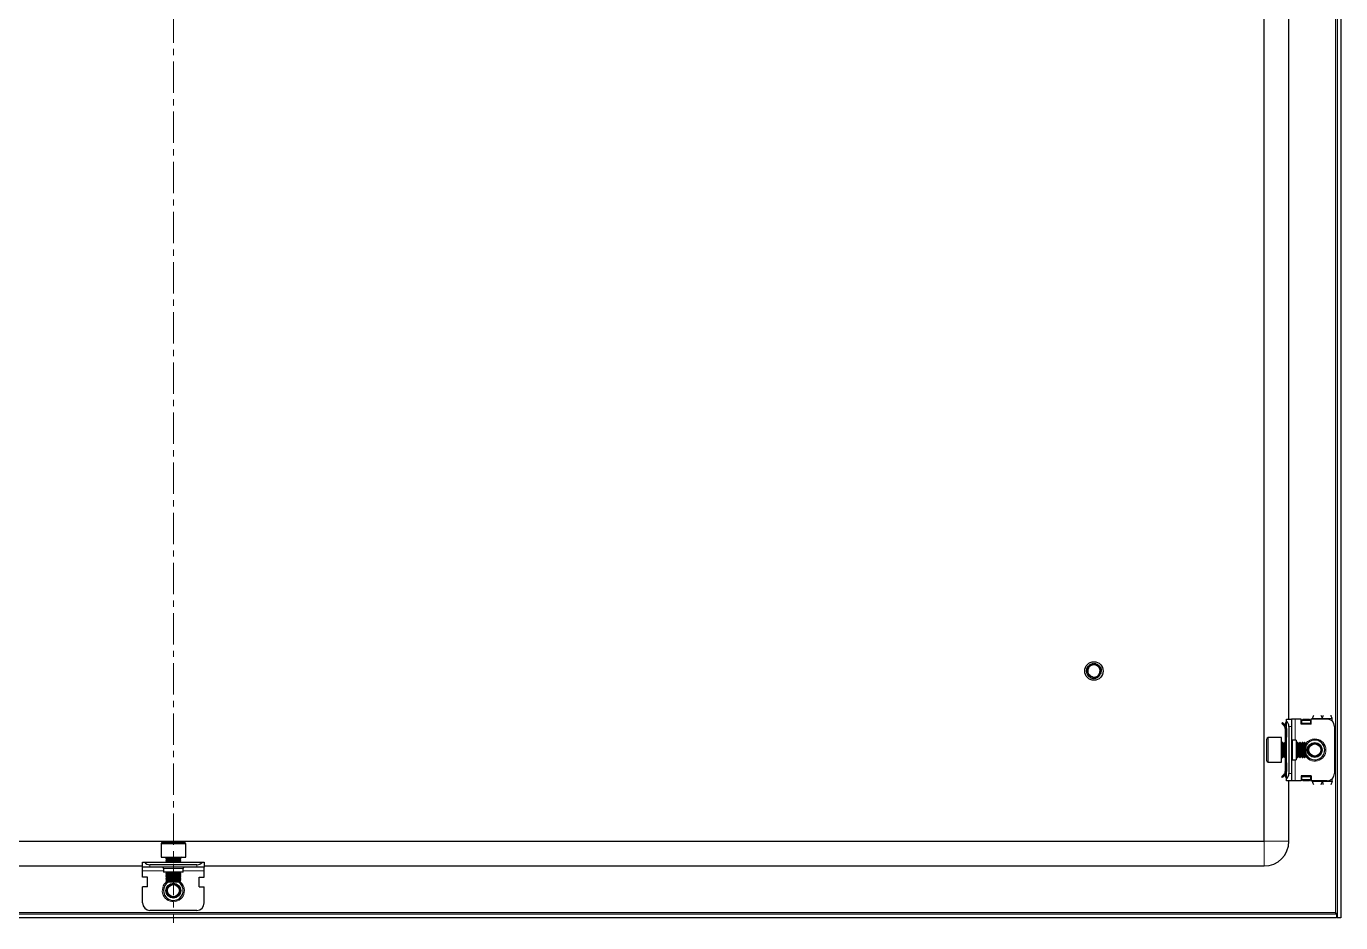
# Model space of a CAD drawing. Header units: millimetres. Extents: x -416 to 1834, y -517 to 1061.
# Drawn here: x 1301 to 1834, y -392 to -29 of the extents above; entities that cross this region are included whole.
import ezdxf

# ---------------------------------------------------------------- set-up
doc = ezdxf.new("R2010")
doc.units = ezdxf.units.MM
doc.linetypes.add('CENTERX2', pattern=[20.32, 12.7, -2.54, 2.54, -2.54])
doc.layers.add('FORMAT', color=7, linetype='Continuous')

msp = doc.modelspace()

# ---------------------------------------------------------------- linework, layer by layer
at = {"color": 7, "linetype": 'Continuous', "lineweight": 25}
for p, q in [((1832.38, 970.69), (1832.38, -390.31)), ((1833.88, 970.69), (1833.88, -390.31)), ((1802.88, -359.31), (1802.88, 939.69)), ((1812.88, -309.81), (1812.88, 277.69)), ((1732.9, -287.48), (1733.19, -287.41)), ((1733.28, -287.37), (1733.23, -287.38)), ((1734.42, -287.36), (1734.38, -287.36)), ((1734.6, -287.4), (1734.55, -287.39)), ((1734.77, -287.45), (1734.73, -287.44)), ((1734.95, -287.51), (1734.91, -287.5)), ((1730.88, -290.12), (1730.94, -289.81)), ((1730.88, -290.12), (1730.88, -290.17)), ((1730.88, -290.31), (1730.88, -290.31)), ((1730.9, -289.91), (1730.9, -289.96)), ((1730.94, -289.71), (1730.93, -289.76)), ((1730.99, -289.51), (1730.97, -289.56)), ((1731.04, -289.33), (1731.03, -289.37)), ((1731.1, -289.19), (1731.2, -289.01)), ((1731.11, -289.2), (1731.21, -289.01)), ((1731.59, -291.18), (1731.42, -290.77)), ((1731.72, -292.39), (1731.6, -292.26)), ((1731.6, -292.27), (1731.62, -292.29)), ((1731.64, -288.38), (1731.76, -288.19)), ((1731.72, -292.39), (1731.75, -292.43)), ((1731.86, -292.53), (1731.9, -292.57)), ((1732.02, -292.67), (1732.05, -292.7)), ((1732.18, -292.79), (1732.22, -292.82)), ((1732.34, -287.74), (1732.61, -287.61)), ((1735.31, -287.68), (1735.27, -287.65)), ((1735.5, -292.84), (1735.3, -292.95)), ((1735.31, -287.68), (1735.31, -287.79)), ((1735.31, -287.68), (1735.45, -287.79)), ((1735.32, -292.87), (1735.37, -292.92)), ((1735.33, -292.94), (1735.37, -292.92)), ((1735.49, -287.78), (1735.44, -287.76)), ((1735.5, -292.84), (1735.54, -292.81)), ((1735.66, -287.9), (1735.62, -287.87)), ((1735.66, -287.9), (1735.86, -288.08)), ((1735.82, -288.03), (1735.78, -288)), ((1735.97, -288.16), (1735.93, -288.13)), ((1735.95, -292.48), (1735.99, -292.45)), ((1736.1, -288.3), (1736.07, -288.27)), ((1736.69, -289.28), (1736.69, -289.27)), ((1736.79, -291.02), (1736.72, -291.25)), ((1736.75, -289.45), (1736.74, -289.41)), ((1736.74, -291.21), (1736.76, -291.16)), ((1736.8, -289.63), (1736.79, -289.59)), ((1736.79, -291.02), (1736.8, -290.97)), ((1736.84, -289.81), (1736.83, -289.77)), ((1736.83, -290.82), (1736.84, -290.77)), ((1736.88, -290.2), (1736.85, -290.44)), ((1736.86, -290), (1736.86, -289.96)), ((1736.86, -290.61), (1736.87, -290.56)), ((1736.88, -290.2), (1736.87, -290.15)), ((1736.88, -290.41), (1736.88, -290.36)), ((1733.68, -293.31), (1734.42, -293.24)), ((1734.57, -293.23), (1734.61, -293.22)), ((1734.76, -293.18), (1734.8, -293.17)), ((1734.95, -293.11), (1735, -293.1)), ((1735.33, -292.94), (1735.1, -293.02)), ((1735.14, -293.03), (1735.19, -293.01)), ((1810.32, -311.17), (1809.96, -311.53)), ((1810.94, -312.5), (1809.96, -311.53)), ((1811.29, -312.15), (1810.32, -311.17)), ((1810.94, -312.5), (1811.29, -312.15)), ((1811.38, -311.81), (1811.38, -312.21)), ((1811.38, -313.56), (1811.88, -313.56)), ((1811.38, -313.56), (1811.38, -317.06)), ((1811.67, -311.11), (1811.88, -310.9)), ((1811.88, -309.81), (1813.88, -309.81)), ((1811.88, -310.58), (1811.88, -309.81)), ((1811.88, -334.05), (1811.88, -310.58)), ((1811.88, -313.56), (1811.88, -317.06)), ((1812.88, -312.81), (1812.88, -331.81)), ((1813.88, -309.81), (1813.88, -312.81)), ((1815.38, -309.81), (1813.88, -309.81)), ((1813.88, -312.81), (1813.88, -331.81)), ((1817.88, -309.81), (1815.38, -309.81)), ((1817.88, -311.81), (1817.88, -309.81)), ((1821.88, -311.81), (1817.88, -311.81)), ((1818.13, -310.19), (1818.63, -309.84)), ((1818.63, -310.19), (1818.13, -310.55)), ((1818.13, -310.55), (1818.13, -310.19)), ((1818.13, -311.46), (1818.13, -310.55)), ((1818.13, -311.81), (1818.13, -311.46)), ((1818.63, -309.84), (1818.63, -310.19)), ((1818.63, -309.84), (1821.13, -309.84)), ((1818.63, -310.19), (1821.13, -310.19)), ((1821.13, -310.19), (1821.13, -309.84)), ((1821.13, -309.84), (1821.63, -310.19)), ((1821.63, -310.55), (1821.13, -310.19)), ((1821.63, -310.19), (1821.63, -310.55)), ((1821.63, -310.55), (1821.63, -311.46)), ((1821.63, -311.46), (1821.63, -311.81)), ((1821.68, -309.93), (1821.68, -311.81)), ((1821.88, -309.93), (1821.68, -309.93)), ((1821.88, -311.81), (1821.88, -309.81)), ((1828.38, -309.81), (1821.88, -309.81)), ((1822.38, -309.81), (1822.38, -309.56)), ((1830.38, -310.58), (1830.38, -309.56)), ((1831.38, -312.81), (1831.38, -331.81)), ((1803.88, -319.94), (1803.88, -317.91)), ((1809.88, -317.31), (1804.48, -317.31)), ((1809.88, -319.62), (1809.88, -317.31)), ((1810.49, -319.31), (1810.13, -319.31)), ((1810.88, -319.87), (1810.49, -319.31)), ((1810.49, -324.84), (1810.49, -319.31)), ((1811.27, -319.31), (1810.88, -319.87)), ((1811.49, -319.31), (1811.27, -319.31)), ((1811.27, -324.84), (1811.27, -319.31)), ((1811.88, -317.06), (1811.38, -317.06)), ((1811.38, -317.06), (1811.38, -319.31)), ((1811.88, -319.87), (1811.49, -319.31)), ((1811.49, -324.84), (1811.49, -319.31)), ((1815.88, -318.31), (1814.38, -318.31)), ((1815.88, -318.31), (1815.88, -326.31)), ((1816.27, -319.31), (1815.88, -319.87)), ((1816.49, -319.31), (1816.27, -319.31)), ((1816.27, -324.84), (1816.27, -319.31)), ((1816.88, -319.87), (1816.49, -319.31)), ((1816.49, -324.84), (1816.49, -319.31)), ((1817.27, -319.31), (1816.88, -319.87)), ((1817.49, -319.31), (1817.27, -319.31)), ((1817.27, -324.84), (1817.27, -319.31)), ((1817.88, -319.87), (1817.49, -319.31)), ((1817.49, -324.84), (1817.49, -319.31)), ((1818.27, -319.31), (1817.88, -319.87)), ((1818.49, -319.31), (1818.27, -319.31)), ((1818.27, -324.84), (1818.27, -319.31)), ((1818.88, -319.87), (1818.49, -319.31)), ((1818.49, -324.84), (1818.49, -319.31)), ((1819.27, -319.31), (1818.88, -319.87)), ((1819.32, -319.31), (1819.27, -319.31)), ((1819.27, -324.84), (1819.27, -319.31)), ((1819.88, -319.87), (1819.32, -319.31)), ((1819.32, -320.7), (1819.32, -319.31)), ((1803.88, -326.71), (1803.88, -319.94)), ((1809.88, -327.31), (1809.88, -319.62)), ((1810.49, -325.31), (1810.88, -324.76)), ((1810.49, -325.31), (1810.49, -324.84)), ((1810.88, -324.37), (1810.88, -319.87)), ((1810.88, -324.76), (1810.88, -324.37)), ((1810.88, -324.76), (1811.27, -325.31)), ((1811.27, -325.31), (1811.27, -324.84)), ((1811.49, -325.31), (1811.88, -324.76)), ((1811.49, -325.31), (1811.49, -324.84)), ((1815.88, -324.76), (1816.27, -325.31)), ((1816.27, -325.31), (1816.27, -324.84)), ((1816.49, -325.31), (1816.88, -324.76)), ((1816.49, -325.31), (1816.49, -324.84)), ((1816.88, -324.37), (1816.88, -319.87)), ((1816.88, -324.76), (1816.88, -324.37)), ((1816.88, -324.76), (1817.27, -325.31)), ((1817.27, -325.31), (1817.27, -324.84)), ((1817.49, -325.31), (1817.88, -324.76)), ((1817.49, -325.31), (1817.49, -324.84)), ((1817.88, -324.37), (1817.88, -319.87)), ((1817.88, -324.76), (1817.88, -324.37)), ((1817.88, -324.76), (1818.27, -325.31)), ((1818.27, -325.31), (1818.27, -324.84)), ((1818.49, -325.31), (1818.88, -324.76)), ((1818.49, -325.31), (1818.49, -324.84)), ((1818.88, -324.37), (1818.88, -319.87)), ((1818.88, -324.76), (1818.88, -324.37)), ((1818.88, -324.76), (1819.27, -325.31)), ((1819.27, -325.31), (1819.27, -324.84)), ((1819.32, -325.31), (1819.32, -320.7)), ((1819.32, -325.31), (1819.88, -324.76)), ((1819.88, -321), (1819.88, -319.87)), ((1819.88, -324.76), (1819.88, -321)), ((1804.48, -327.31), (1809.88, -327.31)), ((1810.13, -325.31), (1810.49, -325.31)), ((1811.27, -325.31), (1811.49, -325.31)), ((1811.38, -325.31), (1811.38, -327.56)), ((1811.38, -327.56), (1811.88, -327.56)), ((1811.38, -327.56), (1811.38, -331.06)), ((1811.88, -327.56), (1811.88, -331.06)), ((1814.38, -326.31), (1815.88, -326.31)), ((1816.27, -325.31), (1816.49, -325.31)), ((1817.27, -325.31), (1817.49, -325.31)), ((1818.27, -325.31), (1818.49, -325.31)), ((1819.27, -325.31), (1819.32, -325.31)), ((1810.94, -332.12), (1809.96, -333.1)), ((1810.32, -333.45), (1809.96, -333.1)), ((1811.29, -332.48), (1810.32, -333.45)), ((1810.94, -332.12), (1811.29, -332.48)), ((1811.38, -331.06), (1811.88, -331.06)), ((1811.38, -332.81), (1811.38, -332.35)), ((1811.88, -333.73), (1811.67, -333.52)), ((1811.88, -334.81), (1811.88, -334.05)), ((1813.88, -334.81), (1811.88, -334.81)), ((1812.88, -359.31), (1812.88, -334.81)), ((1813.88, -331.81), (1813.88, -334.81)), ((1815.38, -334.81), (1813.88, -334.81)), ((1817.88, -334.81), (1815.38, -334.81)), ((1821.88, -332.81), (1817.88, -332.81)), ((1817.88, -332.81), (1817.88, -334.81)), ((1818.13, -333.17), (1818.13, -332.81)), ((1818.13, -334.08), (1818.13, -333.17)), ((1818.13, -334.08), (1818.63, -334.43)), ((1818.13, -334.43), (1818.13, -334.08)), ((1818.63, -334.79), (1818.13, -334.43)), ((1821.13, -334.43), (1818.63, -334.43)), ((1818.63, -334.43), (1818.63, -334.79)), ((1821.13, -334.79), (1818.63, -334.79)), ((1821.13, -334.43), (1821.63, -334.08)), ((1821.13, -334.79), (1821.13, -334.43)), ((1821.63, -334.43), (1821.13, -334.79)), ((1821.63, -332.81), (1821.63, -333.17)), ((1821.63, -333.17), (1821.63, -334.08)), ((1821.63, -334.08), (1821.63, -334.43)), ((1821.68, -332.81), (1821.68, -334.7)), ((1821.68, -334.7), (1821.88, -334.7)), ((1821.88, -332.81), (1821.88, -334.81)), ((1828.38, -334.81), (1821.88, -334.81)), ((1822.38, -335.06), (1822.38, -334.81)), ((1830.38, -335.06), (1830.38, -334.05)), ((918.88, -359.31), (1802.88, -359.31)), ((1355.88, -360.41), (1355.88, -365.81)), ((1356.48, -359.81), (1363.25, -359.81)), ((1363.25, -359.81), (1365.28, -359.81)), ((1365.88, -365.81), (1365.88, -360.41)), ((1355.88, -365.81), (1363.57, -365.81)), ((1357.88, -366.06), (1357.88, -366.43)), ((1357.88, -366.43), (1358.43, -366.81)), ((1357.88, -366.43), (1358.35, -366.43)), ((1358.43, -366.81), (1357.88, -367.2)), ((1357.88, -367.2), (1357.88, -367.43)), ((1357.88, -367.2), (1358.35, -367.2)), ((1357.88, -367.43), (1358.43, -367.81)), ((1357.88, -367.43), (1358.35, -367.43)), ((1358.35, -366.43), (1363.88, -366.43)), ((1358.35, -367.2), (1363.88, -367.2)), ((1358.35, -367.43), (1363.88, -367.43)), ((1358.43, -366.81), (1358.82, -366.81)), ((1358.82, -366.81), (1363.32, -366.81)), ((1363.32, -366.81), (1363.88, -366.43)), ((1363.88, -367.2), (1363.32, -366.81)), ((1363.32, -367.81), (1363.88, -367.43)), ((1363.57, -365.81), (1365.88, -365.81)), ((1363.88, -366.43), (1363.88, -366.06)), ((1363.88, -367.43), (1363.88, -367.2)), ((918.88, -369.31), (1348.38, -369.31)), ((1348.38, -369.81), (1348.38, -367.81)), ((1348.38, -367.81), (1349.14, -367.81)), ((1351.38, -369.81), (1348.38, -369.81)), ((1348.38, -371.31), (1348.38, -369.81)), ((1348.38, -373.81), (1348.38, -371.31)), ((1349.14, -367.81), (1372.61, -367.81)), ((1370.38, -368.81), (1351.38, -368.81)), ((1370.38, -369.81), (1351.38, -369.81)), ((1356.88, -370.31), (1356.88, -371.81)), ((1364.88, -371.81), (1356.88, -371.81)), ((1358.43, -371.81), (1357.88, -372.2)), ((1357.88, -372.2), (1357.88, -372.43)), ((1357.88, -372.2), (1358.35, -372.2)), ((1357.88, -372.43), (1358.43, -372.81)), ((1357.88, -372.43), (1358.35, -372.43)), ((1358.43, -372.81), (1357.88, -373.2)), ((1358.35, -372.2), (1363.88, -372.2)), ((1358.35, -372.43), (1363.88, -372.43)), ((1358.43, -372.81), (1358.82, -372.81)), ((1358.82, -372.81), (1363.32, -372.81)), ((1363.88, -372.2), (1363.32, -371.81)), ((1363.32, -372.81), (1363.88, -372.43)), ((1363.88, -373.2), (1363.32, -372.81)), ((1363.88, -372.43), (1363.88, -372.2)), ((1364.88, -371.81), (1364.88, -370.31)), ((1373.38, -369.81), (1370.38, -369.81)), ((1372.61, -367.81), (1373.38, -367.81)), ((1373.38, -367.81), (1373.38, -369.81)), ((1373.38, -369.31), (1802.88, -369.31)), ((1373.38, -371.31), (1373.38, -369.81)), ((1373.38, -373.81), (1373.38, -371.31)), ((1350.38, -373.81), (1348.38, -373.81)), ((1348.38, -384.31), (1348.38, -377.81)), ((1350.38, -377.81), (1348.38, -377.81)), ((1350.38, -377.81), (1350.38, -373.81)), ((1357.88, -373.2), (1357.88, -373.43)), ((1357.88, -373.2), (1358.35, -373.2)), ((1357.88, -373.43), (1358.43, -373.81)), ((1357.88, -373.43), (1358.35, -373.43)), ((1358.43, -373.81), (1357.88, -374.2)), ((1357.88, -374.2), (1357.88, -374.43)), ((1357.88, -374.2), (1358.35, -374.2)), ((1357.88, -374.43), (1358.43, -374.81)), ((1357.88, -374.43), (1358.35, -374.43)), ((1358.43, -374.81), (1357.88, -375.2)), ((1357.88, -375.2), (1357.88, -375.26)), ((1357.88, -375.2), (1358.35, -375.2)), ((1357.88, -375.26), (1358.43, -375.81)), ((1357.88, -375.26), (1362.49, -375.26)), ((1358.35, -373.2), (1363.88, -373.2)), ((1358.35, -373.43), (1363.88, -373.43)), ((1358.35, -374.2), (1363.88, -374.2)), ((1358.35, -374.43), (1363.88, -374.43)), ((1358.35, -375.2), (1363.88, -375.2)), ((1358.43, -373.81), (1358.82, -373.81)), ((1358.43, -374.81), (1358.82, -374.81)), ((1358.43, -375.81), (1362.2, -375.81)), ((1358.82, -373.81), (1363.32, -373.81)), ((1358.82, -374.81), (1363.32, -374.81)), ((1362.2, -375.81), (1363.32, -375.81)), ((1362.49, -375.26), (1363.88, -375.26)), ((1363.32, -373.81), (1363.88, -373.43)), ((1363.88, -374.2), (1363.32, -373.81)), ((1363.32, -374.81), (1363.88, -374.43)), ((1363.88, -375.2), (1363.32, -374.81)), ((1363.32, -375.81), (1363.88, -375.26)), ((1363.88, -373.43), (1363.88, -373.2)), ((1363.88, -374.43), (1363.88, -374.2)), ((1363.88, -375.26), (1363.88, -375.2)), ((1371.38, -373.81), (1373.38, -373.81)), ((1371.38, -377.81), (1371.38, -373.81)), ((1371.38, -377.81), (1373.38, -377.81)), ((1373.38, -384.31), (1373.38, -377.81)), ((1370.38, -387.31), (1351.38, -387.31)), ((1831.78, -388.21), (1832.02, -388.81)), ((1832.18, -388.81), (889.58, -388.81)), ((1832.18, -390.31), (889.58, -390.31)), ((1832.18, -388.81), (1832.18, -390.31)), ((1833.88, -390.31), (1832.38, -390.31))]:
    msp.add_line(p, q, dxfattribs=at)
at = {"color": 8, "linetype": 'Continuous', "lineweight": 18}
for p, q in [((1831.78, 968.59), (1831.78, -388.21)), ((1811.88, -311.81), (1811.38, -311.81)), ((1811.88, -311.31), (1811.67, -311.11)), ((1813.88, -312.81), (1812.88, -312.81)), ((1815.38, -309.81), (1815.38, -318.31)), ((1821.63, -311.46), (1818.13, -311.46)), ((1822.38, -309.56), (1826.38, -309.56)), ((1830.38, -309.56), (1826.38, -309.56)), ((1804.48, -317.31), (1804.48, -319.62)), ((1810.13, -319.31), (1810.13, -325.31)), ((1814.38, -318.31), (1814.38, -326.31)), ((1804.48, -319.62), (1804.48, -327.31)), ((1815.38, -326.31), (1815.38, -334.81)), ((1811.88, -332.81), (1811.38, -332.81)), ((1811.88, -333.31), (1811.67, -333.52)), ((1812.88, -331.81), (1813.88, -331.81)), ((1818.13, -333.17), (1821.63, -333.17)), ((1826.38, -335.06), (1822.38, -335.06)), ((1830.38, -335.06), (1826.38, -335.06)), ((1363.57, -360.41), (1355.88, -360.41)), ((1365.88, -360.41), (1363.57, -360.41)), ((1802.88, -359.31), (1802.88, -369.31)), ((1802.88, -359.31), (1812.88, -359.31)), ((1363.88, -366.06), (1357.88, -366.06)), ((1356.88, -371.31), (1348.38, -371.31)), ((1351.38, -368.81), (1351.38, -369.81)), ((1364.88, -370.31), (1356.88, -370.31)), ((1373.38, -371.31), (1364.88, -371.31)), ((1370.38, -369.81), (1370.38, -368.81)), ((1831.78, -388.21), (889.98, -388.21))]:
    msp.add_line(p, q, dxfattribs=at)
at = {"color": 7, "linetype": 'Continuous', "lineweight": 25}
for centre, radius in [((1733.88, -290.31), 3.75), ((1823.38, -322.31), 3), ((1823.38, -322.31), 2.76), ((1823.38, -322.31), 2.45), ((1360.88, -379.31), 3), ((1360.88, -379.31), 2.76), ((1360.88, -379.31), 2.45)]:
    msp.add_circle(centre, radius, dxfattribs=at)
for centre, radius, start, end in [((1733.88, -290.31), 3, 180, 220.7437), ((1733.88, -290.31), 2.5, 168.5944, 190.5165), ((1733.88, -290.31), 2.5, 108.5944, 168.5944), ((1733.88, -290.31), 3, 239.9286, 266.2193), ((1733.88, -290.31), 2.5, 48.5944, 108.5944), ((1733.88, -290.31), 2.5, 255.8881, 288.5944), ((1733.88, -290.31), 2.5, 288.5944, 348.5944), ((1733.88, -290.31), 2.5, 348.5944, 48.5944), ((1812.38, -311.81), 1, 135, 180), ((1809.88, -312.81), 3, 360, 48.1897), ((1828.38, -312.81), 3, 360, 90), ((1804.48, -317.91), 0.6, 90, 180), ((1810.13, -319.06), 0.25, 180, 270), ((1814.38, -317.81), 0.5, 180, 270), ((1823.38, -322.31), 4, 270, 151.045), ((1823.38, -322.31), 4, 208.955, 270), ((1804.48, -326.71), 0.6, 180, 270), ((1810.13, -325.56), 0.25, 90, 180), ((1814.38, -326.81), 0.5, 90, 180), ((1812.38, -332.81), 1, 180, 225), ((1809.88, -331.81), 3, 311.8103, 360), ((1828.38, -331.81), 3, 270, 360), ((1356.48, -360.41), 0.6, 90, 180), ((1365.28, -360.41), 0.6, 0, 90), ((1802.88, -359.31), 10, 270, 0), ((1357.63, -366.06), 0.25, 0, 90), ((1364.13, -366.06), 0.25, 90, 180), ((1351.38, -365.81), 3, 221.8103, 270), ((1356.38, -370.31), 0.5, 0, 90), ((1365.38, -370.31), 0.5, 90, 180), ((1370.38, -365.81), 3, 270, 318.1897), ((1360.88, -379.31), 4, 118.955, 180), ((1360.88, -379.31), 4, 180, 61.045), ((1351.38, -384.31), 3, 180, 270), ((1370.38, -384.31), 3, 270, 360)]:
    msp.add_arc(centre, radius, start, end, dxfattribs=at)
at = {"color": 8, "linetype": 'Continuous', "lineweight": 18}
for centre, start, end in [((1823.38, -322.31), 215.4622, 90), ((1823.38, -322.31), 90, 144.5378), ((1360.88, -379.31), 125.4622, 0), ((1360.88, -379.31), 0, 54.5378)]:
    msp.add_arc(centre, 4.5, start, end, dxfattribs=at)
at = {"color": 7, "linetype": 'Continuous', "lineweight": 25}
for points, knots in [([(1732.71, -287.55), (1732.7, -287.55), (1732.69, -287.56), (1732.67, -287.57), (1732.66, -287.57)], [0, 0, 0, 0, 0.476486, 1, 1, 1, 1]), ([(1732.8, -287.97), (1732.8, -287.95), (1732.8, -287.9), (1732.79, -287.81), (1732.76, -287.72), (1732.72, -287.64), (1732.68, -287.59), (1732.66, -287.57)], [0, 0, 0, 0, 0.114393, 0.350182, 0.585971, 0.790611, 1, 1, 1, 1]), ([(1732.71, -287.55), (1732.73, -287.54), (1732.79, -287.52), (1732.85, -287.5), (1732.9, -287.5)], [0, 0, 0, 0, 0.301025, 1, 1, 1, 1]), ([(1732.71, -287.55), (1732.74, -287.57), (1732.79, -287.62), (1732.84, -287.7), (1732.88, -287.78), (1732.9, -287.86), (1732.91, -287.93), (1732.9, -287.96), (1732.9, -287.97)], [0, 0, 0, 0, 0.218347, 0.41099, 0.598711, 0.777744, 0.945667, 1, 1, 1, 1]), ([(1732.9, -287.48), (1732.89, -287.48), (1732.88, -287.48), (1732.86, -287.49), (1732.85, -287.49)], [0, 0, 0, 0, 0.4765794, 1, 1, 1, 1]), ([(1732.93, -287.97), (1732.93, -287.97), (1732.94, -287.93), (1732.95, -287.86), (1732.95, -287.76), (1732.94, -287.66), (1732.9, -287.57), (1732.87, -287.52), (1732.85, -287.49)], [0, 0, 0, 0, 0.019058, 0.219488, 0.419831, 0.620151, 0.807785, 1, 1, 1, 1]), ([(1732.9, -287.48), (1732.92, -287.5), (1732.97, -287.55), (1733.01, -287.64), (1733.04, -287.72), (1733.05, -287.8), (1733.05, -287.88), (1733.03, -287.92), (1733.03, -287.93)], [0, 0, 0, 0, 0.213002, 0.396975, 0.575181, 0.744364, 0.902779, 1, 1, 1, 1]), ([(1733.09, -287.42), (1733.09, -287.42), (1733.07, -287.42), (1733.05, -287.43), (1733.05, -287.43)], [0, 0, 0, 0, 0.4789775, 1, 1, 1, 1]), ([(1733.05, -287.93), (1733.06, -287.91), (1733.09, -287.85), (1733.1, -287.77), (1733.11, -287.68), (1733.1, -287.56), (1733.07, -287.48), (1733.05, -287.43)], [0, 0, 0, 0, 0.147065, 0.321231, 0.495346, 0.669443, 1, 1, 1, 1]), ([(1733.09, -287.42), (1733.11, -287.45), (1733.15, -287.5), (1733.18, -287.59), (1733.19, -287.67), (1733.19, -287.76), (1733.17, -287.83), (1733.15, -287.89), (1733.13, -287.92), (1733.12, -287.93)], [0, 0, 0, 0, 0.195461, 0.359649, 0.517607, 0.666788, 0.806268, 0.936243, 1, 1, 1, 1]), ([(1733.17, -287.88), (1733.17, -287.88), (1733.2, -287.83), (1733.23, -287.75), (1733.26, -287.63), (1733.26, -287.54), (1733.26, -287.46), (1733.24, -287.41), (1733.23, -287.38)], [0, 0, 0, 0, 0.001313, 0.309582, 0.493731, 0.677835, 0.837663, 1, 1, 1, 1]), ([(1733.28, -287.37), (1733.29, -287.4), (1733.31, -287.45), (1733.33, -287.54), (1733.33, -287.62), (1733.32, -287.7), (1733.28, -287.79), (1733.24, -287.84), (1733.21, -287.88)], [0, 0, 0, 0, 0.162579, 0.32416, 0.478216, 0.623372, 0.759205, 1, 1, 1, 1]), ([(1733.24, -287.39), (1733.26, -287.38), (1733.38, -287.34), (1733.5, -287.33), (1733.61, -287.33)], [0, 0, 0, 0, 0.169871, 1, 1, 1, 1]), ([(1733.28, -287.37), (1733.31, -287.37), (1733.63, -287.31), (1734.27, -287.29), (1734.93, -287.48), (1735.26, -287.65), (1735.33, -287.69)], [0, 0, 0, 0, 0.044285, 0.46488, 0.894202, 1, 1, 1, 1]), ([(1733.71, -287.34), (1733.78, -287.33), (1733.95, -287.3), (1734.12, -287.32), (1734.22, -287.33)], [0, 0, 0, 0, 0.399625, 1, 1, 1, 1]), ([(1734.37, -287.37), (1734.42, -287.38), (1734.57, -287.38), (1734.72, -287.43), (1734.81, -287.46)], [0, 0, 0, 0, 0.353316, 1, 1, 1, 1]), ([(1730.88, -290.32), (1730.88, -290.27), (1730.87, -290.19), (1730.89, -290.12), (1730.9, -290.09)], [0, 0, 0, 0, 0.659859, 1, 1, 1, 1]), ([(1731.37, -290.03), (1731.36, -290.04), (1731.34, -290.07), (1731.3, -290.12), (1731.25, -290.18), (1731.19, -290.22), (1731.11, -290.27), (1731.02, -290.3), (1730.95, -290.31), (1730.9, -290.31), (1730.88, -290.31)], [0, 0, 0, 0, 0.060221, 0.18113, 0.301988, 0.42281, 0.589437, 0.75603, 0.87711, 1, 1, 1, 1]), ([(1730.88, -290.12), (1730.92, -290.1), (1730.98, -290.07), (1731.08, -290.06), (1731.17, -290.06), (1731.25, -290.07), (1731.3, -290.09), (1731.32, -290.1)], [0, 0, 0, 0, 0.235039, 0.445532, 0.651268, 0.847853, 1, 1, 1, 1]), ([(1731.24, -290.18), (1731.21, -290.17), (1731.15, -290.15), (1731.06, -290.14), (1730.97, -290.14), (1730.91, -290.16), (1730.88, -290.17)], [0, 0, 0, 0, 0.237597, 0.516729, 0.755527, 1, 1, 1, 1]), ([(1730.88, -290.32), (1730.91, -290.31), (1730.97, -290.27), (1731.06, -290.25), (1731.12, -290.24), (1731.15, -290.24)], [0, 0, 0, 0, 0.371226, 0.708872, 1, 1, 1, 1]), ([(1731.81, -292.1), (1731.78, -292.07), (1731.54, -291.85), (1731.19, -291.39), (1730.95, -290.78), (1730.9, -290.43), (1730.88, -290.31)], [0, 0, 0, 0, 0.050685, 0.485619, 0.826643, 1, 1, 1, 1]), ([(1730.9, -289.91), (1730.94, -289.9), (1731, -289.88), (1731.1, -289.87), (1731.19, -289.88), (1731.27, -289.91), (1731.33, -289.94), (1731.36, -289.96), (1731.37, -289.97)], [0, 0, 0, 0, 0.2140646, 0.4023634, 0.5856293, 0.7602341, 0.9238935, 1, 1, 1, 1]), ([(1731.34, -290.07), (1731.32, -290.05), (1731.26, -290.01), (1731.17, -289.98), (1731.08, -289.95), (1730.99, -289.95), (1730.93, -289.96), (1730.9, -289.96)], [0, 0, 0, 0, 0.189173, 0.404697, 0.62022, 0.807935, 1, 1, 1, 1]), ([(1731.4, -289.96), (1731.39, -289.95), (1731.36, -289.92), (1731.3, -289.86), (1731.21, -289.81), (1731.12, -289.77), (1731.03, -289.75), (1730.96, -289.76), (1730.93, -289.76)], [0, 0, 0, 0, 0.069872, 0.258455, 0.446951, 0.635422, 0.81547, 1, 1, 1, 1]), ([(1730.94, -289.71), (1730.95, -289.66), (1730.96, -289.58), (1731, -289.5), (1731.01, -289.48)], [0, 0, 0, 0, 0.657988, 1, 1, 1, 1]), ([(1730.94, -289.71), (1730.97, -289.7), (1731.04, -289.69), (1731.14, -289.69), (1731.22, -289.72), (1731.3, -289.75), (1731.36, -289.79), (1731.39, -289.83), (1731.4, -289.84)], [0, 0, 0, 0, 0.208898, 0.388587, 0.562428, 0.727295, 0.881578, 1, 1, 1, 1]), ([(1731.4, -289.82), (1731.39, -289.8), (1731.36, -289.75), (1731.3, -289.69), (1731.22, -289.64), (1731.15, -289.6), (1731.06, -289.57), (1731, -289.56), (1730.97, -289.56)], [0, 0, 0, 0, 0.137266, 0.30795, 0.478578, 0.649185, 0.822833, 1, 1, 1, 1]), ([(1730.99, -289.51), (1731.02, -289.51), (1731.08, -289.51), (1731.16, -289.53), (1731.24, -289.56), (1731.31, -289.6), (1731.37, -289.65), (1731.41, -289.71), (1731.43, -289.74), (1731.43, -289.76)], [0, 0, 0, 0, 0.165667, 0.330522, 0.488809, 0.638525, 0.778629, 0.909213, 1, 1, 1, 1]), ([(1731.4, -289.67), (1731.4, -289.66), (1731.38, -289.62), (1731.33, -289.56), (1731.25, -289.49), (1731.18, -289.43), (1731.1, -289.4), (1731.05, -289.38), (1731.03, -289.37)], [0, 0, 0, 0, 0.076151, 0.276704, 0.47712, 0.677473, 0.837574, 1, 1, 1, 1]), ([(1731.04, -289.33), (1731.25, -288.91), (1731.57, -288.26), (1732.15, -287.87), (1732.35, -287.73)], [0, 0, 0, 0, 0.657042, 1, 1, 1, 1]), ([(1731.04, -289.33), (1731.07, -289.34), (1731.13, -289.34), (1731.21, -289.37), (1731.28, -289.42), (1731.34, -289.47), (1731.38, -289.53), (1731.41, -289.59), (1731.43, -289.65), (1731.43, -289.68), (1731.43, -289.69)], [0, 0, 0, 0, 0.154027, 0.307095, 0.452862, 0.590123, 0.718565, 0.838856, 0.95247, 1, 1, 1, 1]), ([(1731.12, -289.2), (1731.13, -289.14), (1731.16, -289.02), (1731.23, -288.9), (1731.26, -288.84)], [0, 0, 0, 0, 0.462482, 1, 1, 1, 1]), ([(1731.25, -288.93), (1731.27, -288.86), (1731.35, -288.64), (1731.52, -288.48), (1731.63, -288.38)], [0, 0, 0, 0, 0.333789, 1, 1, 1, 1]), ([(1731.33, -288.79), (1731.35, -288.74), (1731.45, -288.44), (1731.7, -288.23), (1731.9, -288.06)], [0, 0, 0, 0, 0.1718651, 1, 1, 1, 1]), ([(1731.37, -289.98), (1731.36, -290.09), (1731.35, -290.35), (1731.39, -290.61), (1731.42, -290.77)], [0, 0, 0, 0, 0.408521, 1, 1, 1, 1]), ([(1731.43, -289.82), (1731.43, -289.83), (1731.42, -289.87), (1731.39, -289.93), (1731.37, -289.97), (1731.37, -289.98)], [0, 0, 0, 0, 0.157682, 0.8030401, 1, 1, 1, 1]), ([(1732.72, -287.95), (1732.65, -287.99), (1732.33, -288.17), (1731.84, -288.64), (1731.53, -289.23), (1731.44, -289.57), (1731.43, -289.62)], [0, 0, 0, 0, 0.104785, 0.513079, 0.918136, 1, 1, 1, 1]), ([(1731.43, -289.62), (1731.43, -289.66), (1731.44, -289.72), (1731.43, -289.79), (1731.43, -289.82)], [0, 0, 0, 0, 0.5444726, 1, 1, 1, 1]), ([(1731.61, -288.35), (1731.61, -288.35), (1731.59, -288.37), (1731.58, -288.39), (1731.56, -288.4)], [0, 0, 0, 0, 0.296796, 1, 1, 1, 1]), ([(1732.87, -292.55), (1732.8, -292.51), (1732.48, -292.35), (1731.96, -291.94), (1731.71, -291.43), (1731.59, -291.18)], [0, 0, 0, 0, 0.130652, 0.560007, 1, 1, 1, 1]), ([(1731.6, -292.27), (1731.62, -292.25), (1731.65, -292.2), (1731.72, -292.14), (1731.77, -292.11), (1731.8, -292.1), (1731.81, -292.1)], [0, 0, 0, 0, 0.315056, 0.630194, 0.945514, 1, 1, 1, 1]), ([(1732.17, -292.14), (1732.14, -292.13), (1732.08, -292.12), (1732, -292.12), (1731.92, -292.13), (1731.83, -292.15), (1731.73, -292.2), (1731.66, -292.26), (1731.62, -292.29)], [0, 0, 0, 0, 0.149407, 0.278563, 0.407661, 0.536722, 0.727045, 1, 1, 1, 1]), ([(1731.74, -288.21), (1731.73, -288.22), (1731.72, -288.23), (1731.71, -288.24), (1731.71, -288.24)], [0, 0, 0, 0, 0.4842322, 1, 1, 1, 1]), ([(1731.72, -292.39), (1731.73, -292.37), (1731.76, -292.32), (1731.82, -292.25), (1731.89, -292.2), (1731.96, -292.16), (1732.03, -292.14), (1732.11, -292.13), (1732.16, -292.15), (1732.18, -292.15)], [0, 0, 0, 0, 0.159446, 0.318034, 0.469983, 0.61348, 0.747649, 0.872856, 1, 1, 1, 1]), ([(1732.23, -292.19), (1732.23, -292.19), (1732.19, -292.19), (1732.13, -292.2), (1732.04, -292.22), (1731.96, -292.25), (1731.88, -292.3), (1731.81, -292.35), (1731.77, -292.4), (1731.75, -292.43)], [0, 0, 0, 0, 0.018281, 0.175639, 0.332896, 0.490097, 0.647274, 0.821632, 1, 1, 1, 1]), ([(1731.81, -292.1), (1731.83, -292.09), (1731.87, -292.08), (1731.96, -292.07), (1732.05, -292.09), (1732.14, -292.13), (1732.22, -292.18), (1732.31, -292.26), (1732.38, -292.38), (1732.4, -292.46), (1732.41, -292.5)], [0, 0, 0, 0, 0.073646, 0.169563, 0.351373, 0.438893, 0.519676, 0.682906, 0.8512, 1, 1, 1, 1]), ([(1731.87, -288.08), (1731.86, -288.09), (1731.85, -288.1), (1731.84, -288.11), (1731.84, -288.11)], [0, 0, 0, 0, 0.485158, 1, 1, 1, 1]), ([(1731.86, -292.53), (1731.87, -292.5), (1731.9, -292.44), (1731.95, -292.36), (1732.01, -292.3), (1732.08, -292.25), (1732.15, -292.22), (1732.21, -292.21), (1732.24, -292.21), (1732.24, -292.21)], [0, 0, 0, 0, 0.198035, 0.367663, 0.531495, 0.686664, 0.831818, 0.981917, 1, 1, 1, 1]), ([(1732.31, -292.27), (1732.3, -292.27), (1732.25, -292.28), (1732.18, -292.31), (1732.09, -292.35), (1732.01, -292.41), (1731.94, -292.48), (1731.91, -292.54), (1731.9, -292.57)], [0, 0, 0, 0, 0.0505002, 0.2411237, 0.4316534, 0.6221537, 0.8086921, 1, 1, 1, 1]), ([(1732.01, -287.96), (1732.01, -287.97), (1732, -287.98), (1731.99, -287.99), (1731.98, -287.99)], [0, 0, 0, 0, 0.484546, 1, 1, 1, 1]), ([(1732.02, -292.67), (1732.02, -292.63), (1732.04, -292.56), (1732.08, -292.48), (1732.14, -292.41), (1732.2, -292.35), (1732.26, -292.31), (1732.3, -292.3), (1732.32, -292.3)], [0, 0, 0, 0, 0.209239, 0.392702, 0.571062, 0.740844, 0.899958, 1, 1, 1, 1]), ([(1732.37, -292.38), (1732.35, -292.39), (1732.29, -292.41), (1732.21, -292.47), (1732.14, -292.54), (1732.09, -292.61), (1732.07, -292.67), (1732.05, -292.7)], [0, 0, 0, 0, 0.1721036, 0.3910988, 0.610089, 0.8028012, 1, 1, 1, 1]), ([(1732.17, -287.85), (1732.17, -287.85), (1732.15, -287.86), (1732.14, -287.87), (1732.13, -287.87)], [0, 0, 0, 0, 0.482687, 1, 1, 1, 1]), ([(1732.17, -287.85), (1732.18, -287.84), (1732.23, -287.8), (1732.29, -287.78), (1732.33, -287.76)], [0, 0, 0, 0, 0.230751, 1, 1, 1, 1]), ([(1732.18, -292.79), (1732.19, -292.75), (1732.19, -292.68), (1732.23, -292.59), (1732.28, -292.51), (1732.33, -292.45), (1732.37, -292.42), (1732.38, -292.41)], [0, 0, 0, 0, 0.240212, 0.454711, 0.664287, 0.864517, 1, 1, 1, 1]), ([(1732.42, -292.52), (1732.4, -292.54), (1732.35, -292.58), (1732.29, -292.65), (1732.25, -292.73), (1732.23, -292.79), (1732.22, -292.82)], [0, 0, 0, 0, 0.228254, 0.510351, 0.752319, 1, 1, 1, 1]), ([(1732.34, -287.74), (1732.33, -287.74), (1732.32, -287.75), (1732.31, -287.76), (1732.3, -287.76)], [0, 0, 0, 0, 0.480194, 1, 1, 1, 1]), ([(1732.34, -287.74), (1732.37, -287.76), (1732.43, -287.79), (1732.5, -287.86), (1732.54, -287.91), (1732.55, -287.94)], [0, 0, 0, 0, 0.3628583, 0.6934345, 1, 1, 1, 1]), ([(1732.7, -288), (1732.69, -287.99), (1732.65, -287.98), (1732.58, -287.96), (1732.5, -287.91), (1732.42, -287.83), (1732.38, -287.77), (1732.35, -287.73)], [0, 0, 0, 0, 0.084477, 0.253367, 0.470159, 0.686909, 1, 1, 1, 1]), ([(1732.36, -292.9), (1732.36, -292.86), (1732.36, -292.79), (1732.39, -292.7), (1732.41, -292.64), (1732.43, -292.61), (1732.43, -292.61)], [0, 0, 0, 0, 0.3571393, 0.6809788, 0.9981828, 1, 1, 1, 1]), ([(1732.41, -292.5), (1732.42, -292.52), (1732.43, -292.56), (1732.43, -292.64), (1732.43, -292.73), (1732.42, -292.82), (1732.39, -292.88), (1732.37, -292.91)], [0, 0, 0, 0, 0.113604, 0.31095, 0.508229, 0.75166, 1, 1, 1, 1]), ([(1733.27, -292.74), (1732.98, -292.69), (1732.69, -292.63), (1732.42, -292.5), (1732.41, -292.5)], [0, 0, 0, 0, 0.9656715, 1, 1, 1, 1]), ([(1732.52, -287.64), (1732.51, -287.64), (1732.5, -287.65), (1732.48, -287.66), (1732.48, -287.66)], [0, 0, 0, 0, 0.477867, 1, 1, 1, 1]), ([(1732.63, -287.94), (1732.63, -287.92), (1732.62, -287.87), (1732.59, -287.8), (1732.54, -287.72), (1732.5, -287.68), (1732.48, -287.66)], [0, 0, 0, 0, 0.154183, 0.462567, 0.728091, 1, 1, 1, 1]), ([(1732.52, -287.64), (1732.55, -287.66), (1732.61, -287.7), (1732.67, -287.77), (1732.72, -287.85), (1732.75, -287.91), (1732.75, -287.95), (1732.75, -287.96)], [0, 0, 0, 0, 0.260762, 0.494805, 0.723794, 0.94279, 1, 1, 1, 1]), ([(1733.08, -287.94), (1733.07, -287.95), (1733.02, -287.96), (1732.94, -287.97), (1732.84, -287.97), (1732.77, -287.96), (1732.73, -287.95), (1732.72, -287.95)], [0, 0, 0, 0, 0.099011, 0.388276, 0.61301, 0.895384, 1, 1, 1, 1]), ([(1733.27, -292.74), (1733.18, -292.7), (1733.04, -292.64), (1732.91, -292.57), (1732.87, -292.55)], [0, 0, 0, 0, 0.681733, 1, 1, 1, 1]), ([(1733.35, -287.71), (1733.34, -287.73), (1733.32, -287.78), (1733.26, -287.85), (1733.16, -287.91), (1733.1, -287.93), (1733.08, -287.94)], [0, 0, 0, 0, 0.153621, 0.528305, 0.811762, 1, 1, 1, 1]), ([(1733.2, -287.88), (1733.23, -287.86), (1733.28, -287.82), (1733.32, -287.76), (1733.34, -287.72), (1733.35, -287.71)], [0, 0, 0, 0, 0.41332, 0.833507, 1, 1, 1, 1]), ([(1735.32, -287.99), (1735.26, -287.96), (1734.93, -287.78), (1734.26, -287.6), (1733.64, -287.64), (1733.35, -287.71), (1733.35, -287.71)], [0, 0, 0, 0, 0.102158, 0.551599, 0.99962, 1, 1, 1, 1]), ([(1734.42, -293.24), (1734.42, -293.22), (1734.4, -293.17), (1734.38, -293.1), (1734.38, -293.02), (1734.4, -292.94), (1734.43, -292.86), (1734.5, -292.78), (1734.59, -292.72), (1734.65, -292.69), (1734.67, -292.68)], [0, 0, 0, 0, 0.098631, 0.238541, 0.378532, 0.49895, 0.601027, 0.777401, 0.9101, 1, 1, 1, 1]), ([(1734.58, -292.73), (1734.57, -292.74), (1734.54, -292.76), (1734.5, -292.82), (1734.46, -292.9), (1734.43, -292.99), (1734.42, -293.08), (1734.41, -293.17), (1734.42, -293.22), (1734.42, -293.24)], [0, 0, 0, 0, 0.036757, 0.196192, 0.355485, 0.51469, 0.719746, 0.882005, 1, 1, 1, 1]), ([(1734.57, -293.23), (1734.55, -293.21), (1734.52, -293.15), (1734.5, -293.07), (1734.49, -292.99), (1734.5, -292.91), (1734.53, -292.82), (1734.57, -292.76), (1734.59, -292.72)], [0, 0, 0, 0, 0.16279, 0.324686, 0.479688, 0.626058, 0.76302, 1, 1, 1, 1]), ([(1734.66, -292.7), (1734.64, -292.72), (1734.62, -292.77), (1734.59, -292.86), (1734.57, -292.96), (1734.57, -293.08), (1734.6, -293.17), (1734.61, -293.22)], [0, 0, 0, 0, 0.13286, 0.29106, 0.491007, 0.69089, 1, 1, 1, 1]), ([(1734.76, -293.18), (1734.74, -293.15), (1734.69, -293.1), (1734.66, -293.01), (1734.64, -292.93), (1734.63, -292.85), (1734.65, -292.77), (1734.66, -292.72), (1734.68, -292.69), (1734.68, -292.68)], [0, 0, 0, 0, 0.198483, 0.367712, 0.531083, 0.685778, 0.830503, 0.965152, 1, 1, 1, 1]), ([(1734.67, -292.68), (1734.69, -292.68), (1734.73, -292.66), (1734.81, -292.65), (1734.91, -292.65), (1735, -292.66), (1735.09, -292.69), (1735.17, -292.73), (1735.25, -292.77), (1735.3, -292.82), (1735.33, -292.86), (1735.34, -292.86)], [0, 0, 0, 0, 0.0429601, 0.1733, 0.2742626, 0.4010814, 0.5277159, 0.6542588, 0.7807587, 0.9368521, 1, 1, 1, 1]), ([(1734.77, -292.66), (1734.76, -292.67), (1734.75, -292.71), (1734.73, -292.78), (1734.72, -292.88), (1734.73, -292.98), (1734.76, -293.08), (1734.79, -293.14), (1734.8, -293.17)], [0, 0, 0, 0, 0.043388, 0.23288, 0.422274, 0.611632, 0.803279, 1, 1, 1, 1]), ([(1734.95, -293.11), (1734.93, -293.09), (1734.88, -293.04), (1734.83, -292.96), (1734.79, -292.88), (1734.78, -292.79), (1734.78, -292.72), (1734.79, -292.68), (1734.79, -292.66)], [0, 0, 0, 0, 0.208724, 0.39105, 0.568219, 0.73683, 0.894853, 1, 1, 1, 1]), ([(1734.89, -292.65), (1734.88, -292.68), (1734.88, -292.75), (1734.88, -292.84), (1734.91, -292.94), (1734.94, -293.02), (1734.98, -293.07), (1735, -293.1)], [0, 0, 0, 0, 0.181695, 0.396783, 0.61186, 0.803681, 1, 1, 1, 1]), ([(1735.14, -293.03), (1735.11, -293.01), (1735.06, -292.97), (1735, -292.89), (1734.95, -292.81), (1734.93, -292.73), (1734.92, -292.68), (1734.92, -292.66)], [0, 0, 0, 0, 0.234253, 0.442787, 0.646465, 0.841043, 1, 1, 1, 1]), ([(1735.03, -292.68), (1735.03, -292.68), (1735.03, -292.71), (1735.05, -292.78), (1735.08, -292.87), (1735.13, -292.95), (1735.17, -292.99), (1735.19, -293.01)], [0, 0, 0, 0, 0.00279, 0.269575, 0.536371, 0.765499, 1, 1, 1, 1]), ([(1735.33, -292.94), (1735.3, -292.92), (1735.24, -292.88), (1735.17, -292.81), (1735.12, -292.75), (1735.11, -292.71), (1735.1, -292.7)], [0, 0, 0, 0, 0.319514, 0.608493, 0.891527, 1, 1, 1, 1]), ([(1735.24, -287.97), (1735.24, -287.96), (1735.24, -287.93), (1735.25, -287.87), (1735.28, -287.78), (1735.31, -287.72), (1735.33, -287.69)], [0, 0, 0, 0, 0.058255, 0.305509, 0.64716, 1, 1, 1, 1]), ([(1735.53, -288.44), (1735.52, -288.43), (1735.48, -288.4), (1735.44, -288.33), (1735.39, -288.25), (1735.35, -288.16), (1735.33, -288.08), (1735.32, -288.02), (1735.32, -287.99)], [0, 0, 0, 0, 0.066273, 0.267344, 0.423096, 0.618734, 0.814089, 1, 1, 1, 1]), ([(1735.33, -287.99), (1735.35, -287.97), (1735.38, -287.92), (1735.42, -287.84), (1735.44, -287.78), (1735.44, -287.76)], [0, 0, 0, 0, 0.351509, 0.671861, 1, 1, 1, 1]), ([(1735.34, -292.86), (1735.41, -292.82), (1735.76, -292.59), (1736.25, -292.08), (1736.48, -291.53), (1736.58, -291.28)], [0, 0, 0, 0, 0.128781, 0.613629, 1, 1, 1, 1]), ([(1735.49, -287.78), (1735.48, -287.82), (1735.48, -287.89), (1735.45, -287.98), (1735.4, -288.06), (1735.37, -288.11), (1735.35, -288.13), (1735.35, -288.13)], [0, 0, 0, 0, 0.275174, 0.522846, 0.765225, 0.99702, 1, 1, 1, 1]), ([(1735.36, -288.18), (1735.37, -288.18), (1735.41, -288.15), (1735.48, -288.1), (1735.54, -288.03), (1735.59, -287.95), (1735.61, -287.9), (1735.62, -287.87)], [0, 0, 0, 0, 0.084965, 0.329338, 0.573716, 0.784411, 1, 1, 1, 1]), ([(1735.66, -287.9), (1735.65, -287.93), (1735.64, -288), (1735.6, -288.09), (1735.55, -288.17), (1735.49, -288.23), (1735.44, -288.27), (1735.41, -288.28), (1735.41, -288.28)], [0, 0, 0, 0, 0.222831, 0.420099, 0.612409, 0.79585, 0.967895, 1, 1, 1, 1]), ([(1735.42, -288.31), (1735.42, -288.31), (1735.46, -288.3), (1735.52, -288.27), (1735.61, -288.22), (1735.68, -288.15), (1735.74, -288.08), (1735.77, -288.02), (1735.78, -288)], [0, 0, 0, 0, 0.002693, 0.20821, 0.413641, 0.619057, 0.807274, 1, 1, 1, 1]), ([(1735.82, -288.03), (1735.81, -288.06), (1735.79, -288.13), (1735.74, -288.21), (1735.68, -288.28), (1735.62, -288.33), (1735.56, -288.36), (1735.52, -288.37), (1735.51, -288.37)], [0, 0, 0, 0, 0.219212, 0.409339, 0.593597, 0.768568, 0.932394, 1, 1, 1, 1]), ([(1735.52, -288.39), (1735.55, -288.39), (1735.62, -288.37), (1735.71, -288.34), (1735.8, -288.28), (1735.87, -288.22), (1735.91, -288.16), (1735.93, -288.13)], [0, 0, 0, 0, 0.190996, 0.383798, 0.576553, 0.78528, 1, 1, 1, 1]), ([(1735.98, -288.52), (1735.97, -288.52), (1735.94, -288.53), (1735.89, -288.55), (1735.8, -288.56), (1735.7, -288.54), (1735.6, -288.49), (1735.55, -288.45), (1735.53, -288.44)], [0, 0, 0, 0, 0.0458661, 0.2307436, 0.3874614, 0.6582461, 0.861978, 1, 1, 1, 1]), ([(1735.97, -288.16), (1735.95, -288.2), (1735.93, -288.26), (1735.87, -288.33), (1735.8, -288.38), (1735.73, -288.42), (1735.66, -288.45), (1735.61, -288.45), (1735.59, -288.45)], [0, 0, 0, 0, 0.211659, 0.390361, 0.562352, 0.724819, 0.876696, 1, 1, 1, 1]), ([(1735.61, -288.47), (1735.62, -288.47), (1735.69, -288.47), (1735.78, -288.45), (1735.9, -288.41), (1735.99, -288.35), (1736.04, -288.3), (1736.07, -288.27)], [0, 0, 0, 0, 0.046579, 0.362688, 0.551736, 0.740753, 1, 1, 1, 1]), ([(1735.61, -288.5), (1735.65, -288.51), (1735.71, -288.53), (1735.8, -288.54), (1735.89, -288.54), (1735.95, -288.52), (1735.98, -288.52)], [0, 0, 0, 0, 0.251795, 0.502165, 0.752314, 1, 1, 1, 1]), ([(1736.1, -288.3), (1736.09, -288.33), (1736.05, -288.38), (1735.99, -288.43), (1735.92, -288.48), (1735.85, -288.51), (1735.77, -288.52), (1735.71, -288.52), (1735.67, -288.51), (1735.66, -288.51)], [0, 0, 0, 0, 0.169226, 0.337427, 0.497935, 0.649179, 0.790582, 0.922688, 1, 1, 1, 1]), ([(1736.71, -290.35), (1736.71, -290.28), (1736.69, -289.89), (1736.52, -289.22), (1736.15, -288.74), (1735.98, -288.52)], [0, 0, 0, 0, 0.108003, 0.585763, 1, 1, 1, 1]), ([(1736.1, -288.3), (1736.22, -288.45), (1736.51, -288.8), (1736.8, -289.46), (1736.85, -289.97), (1736.88, -290.23)], [0, 0, 0, 0, 0.274163, 0.639603, 1, 1, 1, 1]), ([(1736.19, -288.43), (1736.23, -288.47), (1736.37, -288.61), (1736.46, -288.78), (1736.52, -288.9)], [0, 0, 0, 0, 0.288707, 1, 1, 1, 1]), ([(1736.31, -290.88), (1736.32, -290.91), (1736.33, -290.97), (1736.37, -291.06), (1736.42, -291.14), (1736.48, -291.2), (1736.53, -291.25), (1736.57, -291.27), (1736.58, -291.28)], [0, 0, 0, 0, 0.182737, 0.363423, 0.543947, 0.724373, 0.904747, 1, 1, 1, 1]), ([(1736.58, -291.28), (1736.58, -291.28), (1736.54, -291.27), (1736.49, -291.24), (1736.43, -291.2), (1736.38, -291.14), (1736.34, -291.07), (1736.32, -290.96), (1736.32, -290.87), (1736.33, -290.82), (1736.33, -290.81)], [0, 0, 0, 0, 0.022761, 0.192243, 0.346896, 0.477535, 0.588677, 0.783334, 0.968624, 1, 1, 1, 1]), ([(1736.74, -291.21), (1736.71, -291.2), (1736.65, -291.2), (1736.57, -291.18), (1736.49, -291.14), (1736.43, -291.09), (1736.38, -291.04), (1736.34, -290.98), (1736.32, -290.93), (1736.32, -290.91), (1736.32, -290.9)], [0, 0, 0, 0, 0.159812, 0.318711, 0.470648, 0.614013, 0.748131, 0.873387, 0.991083, 1, 1, 1, 1]), ([(1736.33, -290.81), (1736.34, -290.78), (1736.36, -290.7), (1736.41, -290.6), (1736.48, -290.51), (1736.54, -290.45), (1736.61, -290.4), (1736.67, -290.37), (1736.7, -290.36), (1736.71, -290.35)], [0, 0, 0, 0, 0.125166, 0.336769, 0.488675, 0.640371, 0.791962, 0.943503, 1, 1, 1, 1]), ([(1736.33, -290.85), (1736.34, -290.87), (1736.37, -290.92), (1736.42, -290.98), (1736.5, -291.05), (1736.58, -291.11), (1736.67, -291.14), (1736.73, -291.16), (1736.76, -291.16)], [0, 0, 0, 0, 0.112687, 0.266978, 0.464332, 0.661607, 0.829157, 1, 1, 1, 1]), ([(1736.79, -291.02), (1736.76, -291.02), (1736.69, -291.03), (1736.6, -291.02), (1736.52, -290.99), (1736.45, -290.95), (1736.39, -290.9), (1736.36, -290.86), (1736.34, -290.84)], [0, 0, 0, 0, 0.207037, 0.38272, 0.55212, 0.712365, 0.86221, 1, 1, 1, 1]), ([(1736.83, -290.82), (1736.8, -290.83), (1736.73, -290.84), (1736.64, -290.85), (1736.55, -290.83), (1736.47, -290.8), (1736.41, -290.76), (1736.37, -290.73), (1736.36, -290.71)], [0, 0, 0, 0, 0.2058107, 0.3849601, 0.558827, 0.7241205, 0.8789337, 1, 1, 1, 1]), ([(1736.37, -290.76), (1736.39, -290.79), (1736.44, -290.83), (1736.52, -290.89), (1736.61, -290.93), (1736.7, -290.96), (1736.77, -290.97), (1736.8, -290.97)], [0, 0, 0, 0, 0.183111, 0.381533, 0.579913, 0.787111, 1, 1, 1, 1]), ([(1736.4, -290.63), (1736.43, -290.65), (1736.48, -290.69), (1736.57, -290.74), (1736.66, -290.76), (1736.75, -290.78), (1736.81, -290.77), (1736.84, -290.77)], [0, 0, 0, 0, 0.19243, 0.403622, 0.614801, 0.805152, 1, 1, 1, 1]), ([(1736.86, -290.61), (1736.83, -290.63), (1736.76, -290.65), (1736.67, -290.66), (1736.58, -290.66), (1736.49, -290.64), (1736.44, -290.62), (1736.42, -290.6), (1736.42, -290.6)], [0, 0, 0, 0, 0.227908, 0.430276, 0.627707, 0.816134, 0.99284, 1, 1, 1, 1]), ([(1736.48, -290.51), (1736.49, -290.52), (1736.52, -290.54), (1736.59, -290.56), (1736.69, -290.58), (1736.78, -290.58), (1736.84, -290.57), (1736.87, -290.56)], [0, 0, 0, 0, 0.0501556, 0.3045132, 0.5588802, 0.7769031, 1, 1, 1, 1]), ([(1736.88, -290.41), (1736.84, -290.42), (1736.78, -290.45), (1736.68, -290.48), (1736.6, -290.48), (1736.55, -290.47), (1736.53, -290.47)], [0, 0, 0, 0, 0.293779, 0.558982, 0.818494, 1, 1, 1, 1]), ([(1736.57, -289.02), (1736.59, -289.04), (1736.68, -289.18), (1736.72, -289.34), (1736.76, -289.47)], [0, 0, 0, 0, 0.192577, 1, 1, 1, 1]), ([(1736.65, -290.38), (1736.67, -290.38), (1736.72, -290.39), (1736.79, -290.38), (1736.85, -290.37), (1736.88, -290.36)], [0, 0, 0, 0, 0.236131, 0.613435, 1, 1, 1, 1]), ([(1736.75, -291.14), (1736.75, -291.17), (1736.74, -291.23), (1736.71, -291.28), (1736.7, -291.32)], [0, 0, 0, 0, 0.405617, 1, 1, 1, 1]), ([(1736.77, -289.57), (1736.78, -289.61), (1736.84, -289.76), (1736.86, -289.92), (1736.87, -290.04)], [0, 0, 0, 0, 0.2829098, 1, 1, 1, 1]), ([(1822.38, -309.56), (1822.47, -309.32), (1822.66, -308.83), (1822.85, -308.44), (1822.95, -308.24)], [0, 0, 0, 0, 0.502065, 1, 1, 1, 1]), ([(1825.81, -308.25), (1825.88, -308.41), (1826.06, -308.76), (1826.25, -309.24), (1826.36, -309.52), (1826.38, -309.56)], [0, 0, 0, 0, 0.4154826, 0.9171518, 1, 1, 1, 1]), ([(1826.38, -309.56), (1826.47, -309.32), (1826.66, -308.83), (1826.85, -308.44), (1826.95, -308.24)], [0, 0, 0, 0, 0.502065, 1, 1, 1, 1]), ([(1829.81, -308.25), (1829.88, -308.41), (1830.06, -308.76), (1830.25, -309.24), (1830.36, -309.52), (1830.38, -309.56)], [0, 0, 0, 0, 0.415483, 0.917152, 1, 1, 1, 1]), ([(1811.38, -313.56), (1811.36, -313.37), (1811.32, -313.08), (1811.14, -312.73), (1811.01, -312.58), (1810.94, -312.5)], [0, 0, 0, 0, 0.485042, 0.738404, 1, 1, 1, 1]), ([(1811.88, -313.56), (1811.85, -313.32), (1811.8, -312.84), (1811.51, -312.38), (1811.32, -312.18), (1811.29, -312.15)], [0, 0, 0, 0, 0.4618628, 0.9237257, 1, 1, 1, 1]), ([(1810.94, -332.12), (1811.06, -331.97), (1811.24, -331.75), (1811.36, -331.37), (1811.37, -331.17), (1811.38, -331.06)], [0, 0, 0, 0, 0.485042, 0.738404, 1, 1, 1, 1]), ([(1811.29, -332.48), (1811.44, -332.29), (1811.75, -331.91), (1811.87, -331.38), (1811.88, -331.1), (1811.88, -331.06)], [0, 0, 0, 0, 0.461863, 0.923726, 1, 1, 1, 1]), ([(1822.95, -336.38), (1822.87, -336.22), (1822.7, -335.87), (1822.5, -335.38), (1822.39, -335.1), (1822.38, -335.06)], [0, 0, 0, 0, 0.415483, 0.917152, 1, 1, 1, 1]), ([(1826.38, -335.06), (1826.28, -335.31), (1826.09, -335.79), (1825.9, -336.19), (1825.81, -336.39)], [0, 0, 0, 0, 0.502065, 1, 1, 1, 1]), ([(1826.95, -336.38), (1826.87, -336.22), (1826.7, -335.87), (1826.5, -335.38), (1826.39, -335.1), (1826.38, -335.06)], [0, 0, 0, 0, 0.415483, 0.917152, 1, 1, 1, 1]), ([(1830.38, -335.06), (1830.28, -335.31), (1830.09, -335.79), (1829.9, -336.19), (1829.81, -336.39)], [0, 0, 0, 0, 0.502065, 1, 1, 1, 1]), ([(1832.18, -389.2), (1832.19, -389.22), (1832.34, -389.59), (1832.36, -389.96), (1832.38, -390.31)], [0, 0, 0, 0, 0.054097, 1, 1, 1, 1])]:
    msp.add_open_spline(points, degree=3, knots=knots, dxfattribs=at)
msp.add_open_spline([(1832.18, -388.81), (1832.14, -388.8), (1832.08, -388.79), (1831.98, -388.65), (1831.88, -388.45), (1831.81, -388.29), (1831.78, -388.21)], degree=3, dxfattribs=at)
at = {"layer": 'FORMAT', "linetype": 'CENTERX2', "lineweight": 18}
msp.add_line((1360.88, 972.69), (1360.88, -392.31), dxfattribs=at)

doc.saveas('drawing.dxf')
